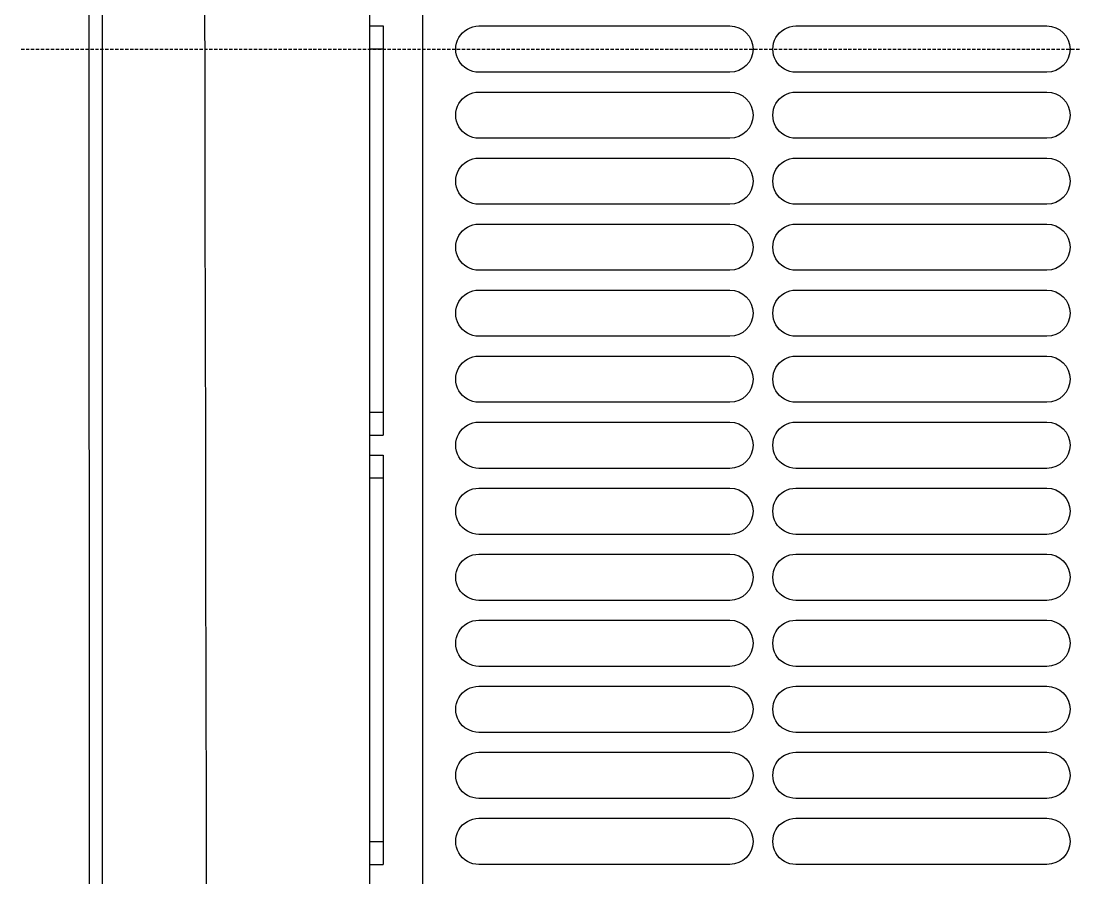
# Model space of a CAD drawing. Extents: x 0 to 320, y 0 to 390.
# Drawn here: x 0 to 159.4, y 74.5 to 204.2 of the extents above; entities that cross this region are included whole.
import ezdxf

# ---------------------------------------------------------------- set-up
doc = ezdxf.new("R2010")
doc.units = 0
doc.linetypes.add('DASHED', pattern=[0.75, 0.5, -0.25])
doc.layers.add('-15N-THT. THIẾT BỊ ĐÓNG MỞ', color=40, linetype='CONTINUOUS')

# ---------------------------------------------------------------- blocks, each defined once
blk = doc.blocks.new('06 - N - SC VSD CHIẾU TRÊN ATV630C11~C16N4')
at = {"layer": '-15N-THT. THIẾT BỊ ĐÓNG MỞ'}
for p, q in [((-107.18, 14.97), (-107.18, 386)), ((-99.28, 386), (-99.2, 65)), ((-147.68, 19.47), (-147.68, 365)), ((-149.74, 213.92), (-149.68, 14.96)), ((-132.22, 213.93), (-132.19, 194.72)), ((-107.18, 203.5), (-105.18, 203.5)), ((-105.18, 203.5), (-105.18, 141.5)), ((-90.68, 203.5), (-52.68, 203.5)), ((-90.68, 203.5), (-90.68, 203.5)), ((-52.68, 203.5), (-52.68, 203.5)), ((-42.68, 203.5), (-4.68, 203.5)), ((-42.68, 203.5), (-42.68, 203.5)), ((-4.68, 203.5), (-4.68, 203.5)), ((-105.18, 200), (-107.18, 200)), ((-52.68, 196.5), (-90.68, 196.5)), ((-90.68, 196.5), (-90.68, 196.5)), ((-52.68, 196.5), (-52.68, 196.5)), ((-4.68, 196.5), (-42.68, 196.5)), ((-42.68, 196.5), (-42.68, 196.5)), ((-4.68, 196.5), (-4.68, 196.5)), ((-132.19, 194.72), (-132.16, 175.98)), ((-90.68, 193.5), (-52.68, 193.5)), ((-90.68, 193.5), (-90.68, 193.5)), ((-52.68, 193.5), (-52.68, 193.5)), ((-42.68, 193.5), (-4.68, 193.5)), ((-42.68, 193.5), (-42.68, 193.5)), ((-4.68, 193.5), (-4.68, 193.5)), ((-52.68, 186.5), (-90.68, 186.5)), ((-90.68, 186.5), (-90.68, 186.5)), ((-52.68, 186.5), (-52.68, 186.5)), ((-4.68, 186.5), (-42.68, 186.5)), ((-42.68, 186.5), (-42.68, 186.5)), ((-4.68, 186.5), (-4.68, 186.5)), ((-90.68, 183.5), (-52.68, 183.5)), ((-90.68, 183.5), (-90.68, 183.5)), ((-52.68, 183.5), (-52.68, 183.5)), ((-42.68, 183.5), (-4.68, 183.5)), ((-42.68, 183.5), (-42.68, 183.5)), ((-4.68, 183.5), (-4.68, 183.5)), ((-132.16, 175.98), (-132.13, 157.76)), ((-52.68, 176.5), (-90.68, 176.5)), ((-90.68, 176.5), (-90.68, 176.5)), ((-52.68, 176.5), (-52.68, 176.5)), ((-4.68, 176.5), (-42.68, 176.5)), ((-42.68, 176.5), (-42.68, 176.5)), ((-4.68, 176.5), (-4.68, 176.5)), ((-90.68, 173.5), (-52.68, 173.5)), ((-90.68, 173.5), (-90.68, 173.5)), ((-52.68, 173.5), (-52.68, 173.5)), ((-42.68, 173.5), (-4.68, 173.5)), ((-42.68, 173.5), (-42.68, 173.5)), ((-4.68, 173.5), (-4.68, 173.5)), ((-52.68, 166.5), (-90.68, 166.5)), ((-90.68, 166.5), (-90.68, 166.5)), ((-52.68, 166.5), (-52.68, 166.5)), ((-4.68, 166.5), (-42.68, 166.5)), ((-42.68, 166.5), (-42.68, 166.5)), ((-4.68, 166.5), (-4.68, 166.5)), ((-90.68, 163.5), (-52.68, 163.5)), ((-90.68, 163.5), (-90.68, 163.5)), ((-52.68, 163.5), (-52.68, 163.5)), ((-42.68, 163.5), (-4.68, 163.5)), ((-42.68, 163.5), (-42.68, 163.5)), ((-4.68, 163.5), (-4.68, 163.5)), ((-132.13, 157.76), (-132.1, 139.81)), ((-52.68, 156.5), (-90.68, 156.5)), ((-90.68, 156.5), (-90.68, 156.5)), ((-52.68, 156.5), (-52.68, 156.5)), ((-4.68, 156.5), (-42.68, 156.5)), ((-42.68, 156.5), (-42.68, 156.5)), ((-4.68, 156.5), (-4.68, 156.5)), ((-90.68, 153.5), (-52.68, 153.5)), ((-90.68, 153.5), (-90.68, 153.5)), ((-52.68, 153.5), (-52.68, 153.5)), ((-42.68, 153.5), (-4.68, 153.5)), ((-42.68, 153.5), (-42.68, 153.5)), ((-4.68, 153.5), (-4.68, 153.5)), ((-52.68, 146.5), (-90.68, 146.5)), ((-90.68, 146.5), (-90.68, 146.5)), ((-52.68, 146.5), (-52.68, 146.5)), ((-4.68, 146.5), (-42.68, 146.5)), ((-42.68, 146.5), (-42.68, 146.5)), ((-4.68, 146.5), (-4.68, 146.5)), ((-107.18, 145), (-105.18, 145)), ((-90.68, 143.5), (-52.68, 143.5)), ((-90.68, 143.5), (-90.68, 143.5)), ((-52.68, 143.5), (-52.68, 143.5)), ((-42.68, 143.5), (-4.68, 143.5)), ((-42.68, 143.5), (-42.68, 143.5)), ((-4.68, 143.5), (-4.68, 143.5)), ((-107.18, 141.5), (-105.18, 141.5)), ((-132.1, 139.81), (-132.07, 121.77)), ((-107.18, 138.5), (-105.18, 138.5)), ((-105.18, 138.5), (-105.18, 76.5)), ((-52.68, 136.5), (-90.68, 136.5)), ((-90.68, 136.5), (-90.68, 136.5)), ((-52.68, 136.5), (-52.68, 136.5)), ((-4.68, 136.5), (-42.68, 136.5)), ((-42.68, 136.5), (-42.68, 136.5)), ((-4.68, 136.5), (-4.68, 136.5)), ((-105.18, 135), (-107.18, 135)), ((-90.68, 133.5), (-52.68, 133.5)), ((-90.68, 133.5), (-90.68, 133.5)), ((-52.68, 133.5), (-52.68, 133.5)), ((-42.68, 133.5), (-4.68, 133.5)), ((-42.68, 133.5), (-42.68, 133.5)), ((-4.68, 133.5), (-4.68, 133.5)), ((-52.68, 126.5), (-90.68, 126.5)), ((-90.68, 126.5), (-90.68, 126.5)), ((-52.68, 126.5), (-52.68, 126.5)), ((-4.68, 126.5), (-42.68, 126.5)), ((-42.68, 126.5), (-42.68, 126.5)), ((-4.68, 126.5), (-4.68, 126.5)), ((-90.68, 123.5), (-52.68, 123.5)), ((-90.68, 123.5), (-90.68, 123.5)), ((-52.68, 123.5), (-52.68, 123.5)), ((-42.68, 123.5), (-4.68, 123.5)), ((-42.68, 123.5), (-42.68, 123.5)), ((-4.68, 123.5), (-4.68, 123.5)), ((-132.07, 121.77), (-132.03, 103.31)), ((-52.68, 116.5), (-90.68, 116.5)), ((-90.68, 116.5), (-90.68, 116.5)), ((-52.68, 116.5), (-52.68, 116.5)), ((-4.68, 116.5), (-42.68, 116.5)), ((-42.68, 116.5), (-42.68, 116.5)), ((-4.68, 116.5), (-4.68, 116.5)), ((-90.68, 113.5), (-52.68, 113.5)), ((-90.68, 113.5), (-90.68, 113.5)), ((-52.68, 113.5), (-52.68, 113.5)), ((-42.68, 113.5), (-4.68, 113.5)), ((-42.68, 113.5), (-42.68, 113.5)), ((-4.68, 113.5), (-4.68, 113.5)), ((-52.68, 106.5), (-90.68, 106.5)), ((-90.68, 106.5), (-90.68, 106.5)), ((-52.68, 106.5), (-52.68, 106.5)), ((-4.68, 106.5), (-42.68, 106.5)), ((-42.68, 106.5), (-42.68, 106.5)), ((-4.68, 106.5), (-4.68, 106.5)), ((-132.03, 103.31), (-131.99, 84.3)), ((-90.68, 103.5), (-52.68, 103.5)), ((-90.68, 103.5), (-90.68, 103.5)), ((-52.68, 103.5), (-52.68, 103.5)), ((-42.68, 103.5), (-4.68, 103.5)), ((-42.68, 103.5), (-42.68, 103.5)), ((-4.68, 103.5), (-4.68, 103.5)), ((-52.68, 96.5), (-90.68, 96.5)), ((-90.68, 96.5), (-90.68, 96.5)), ((-52.68, 96.5), (-52.68, 96.5)), ((-4.68, 96.5), (-42.68, 96.5)), ((-42.68, 96.5), (-42.68, 96.5)), ((-4.68, 96.5), (-4.68, 96.5)), ((-90.68, 93.5), (-52.68, 93.5)), ((-90.68, 93.5), (-90.68, 93.5)), ((-52.68, 93.5), (-52.68, 93.5)), ((-42.68, 93.5), (-4.68, 93.5)), ((-42.68, 93.5), (-42.68, 93.5)), ((-4.68, 93.5), (-4.68, 93.5)), ((-52.68, 86.5), (-90.68, 86.5)), ((-90.68, 86.5), (-90.68, 86.5)), ((-52.68, 86.5), (-52.68, 86.5)), ((-4.68, 86.5), (-42.68, 86.5)), ((-42.68, 86.5), (-42.68, 86.5)), ((-4.68, 86.5), (-4.68, 86.5)), ((-131.99, 84.3), (-131.94, 65)), ((-90.68, 83.5), (-52.68, 83.5)), ((-90.68, 83.5), (-90.68, 83.5)), ((-52.68, 83.5), (-52.68, 83.5)), ((-42.68, 83.5), (-4.68, 83.5)), ((-42.68, 83.5), (-42.68, 83.5)), ((-4.68, 83.5), (-4.68, 83.5)), ((-107.18, 80), (-105.18, 80)), ((-107.18, 76.5), (-105.18, 76.5)), ((-52.68, 76.5), (-90.68, 76.5)), ((-90.68, 76.5), (-90.68, 76.5)), ((-52.68, 76.5), (-52.68, 76.5)), ((-4.68, 76.5), (-42.68, 76.5)), ((-42.68, 76.5), (-42.68, 76.5)), ((-4.68, 76.5), (-4.68, 76.5))]:
    blk.add_line(p, q, dxfattribs=at)
at = {"layer": '-15N-THT. THIẾT BỊ ĐÓNG MỞ', "color": 6, "linetype": 'DASHED'}
blk.add_line((-160, 200), (160, 200), dxfattribs=at)
at = {"layer": '-15N-THT. THIẾT BỊ ĐÓNG MỞ', "extrusion": (0, 0, -1)}
for centre, start_param, end_param in [((-90.68, 200), 1.570796, 4.712389), ((-52.68, 200), -1.570796, 1.570796), ((-42.68, 200), 1.570796, 4.712389), ((-4.68, 200), -1.570796, 1.570796), ((-90.68, 190), 1.570796, 4.712389), ((-52.68, 190), -1.570796, 1.570796), ((-42.68, 190), 1.570796, 4.712389), ((-4.68, 190), -1.570796, 1.570796), ((-90.68, 180), 1.570796, 4.712389), ((-52.68, 180), -1.570796, 1.570796), ((-42.68, 180), 1.570796, 4.712389), ((-4.68, 180), -1.570796, 1.570796), ((-90.68, 170), 1.570796, 4.712389), ((-52.68, 170), -1.570796, 1.570796), ((-42.68, 170), 1.570796, 4.712389), ((-4.68, 170), -1.570796, 1.570796), ((-90.68, 160), 1.570796, 4.712389), ((-52.68, 160), -1.570796, 1.570796), ((-42.68, 160), 1.570796, 4.712389), ((-4.68, 160), -1.570796, 1.570796), ((-90.68, 150), 1.570796, 4.712389), ((-52.68, 150), -1.570796, 1.570796), ((-42.68, 150), 1.570796, 4.712389), ((-4.68, 150), -1.570796, 1.570796), ((-90.68, 140), 1.570796, 4.712389), ((-52.68, 140), -1.570796, 1.570796), ((-42.68, 140), 1.570796, 4.712389), ((-4.68, 140), -1.570796, 1.570796), ((-90.68, 130), 1.570796, 4.712389), ((-52.68, 130), -1.570796, 1.570796), ((-42.68, 130), 1.570796, 4.712389), ((-4.68, 130), -1.570796, 1.570796), ((-90.68, 120), 1.570796, 4.712389), ((-52.68, 120), -1.570796, 1.570796), ((-42.68, 120), 1.570796, 4.712389), ((-4.68, 120), -1.570796, 1.570796), ((-90.68, 110), 1.570796, 4.712389), ((-52.68, 110), -1.570796, 1.570796), ((-42.68, 110), 1.570796, 4.712389), ((-4.68, 110), -1.570796, 1.570796), ((-90.68, 100), 1.570796, 4.712389), ((-52.68, 100), -1.570796, 1.570796), ((-42.68, 100), 1.570796, 4.712389), ((-4.68, 100), -1.570796, 1.570796), ((-90.68, 90), 1.570796, 4.712389), ((-52.68, 90), -1.570796, 1.570796), ((-42.68, 90), 1.570796, 4.712389), ((-4.68, 90), -1.570796, 1.570796), ((-90.68, 80), 1.570796, 4.712389), ((-52.68, 80), -1.570796, 1.570796), ((-42.68, 80), 1.570796, 4.712389), ((-4.68, 80), -1.570796, 1.570796)]:
    blk.add_ellipse(centre, major_axis=(3.5, 0), ratio=1, start_param=start_param, end_param=end_param, dxfattribs=at)

msp = doc.modelspace()

# ---------------------------------------------------------------- block references
msp.add_blockref('06 - N - SC VSD CHIẾU TRÊN ATV630C11~C16N4', (160, 0))

doc.saveas('drawing.dxf')
